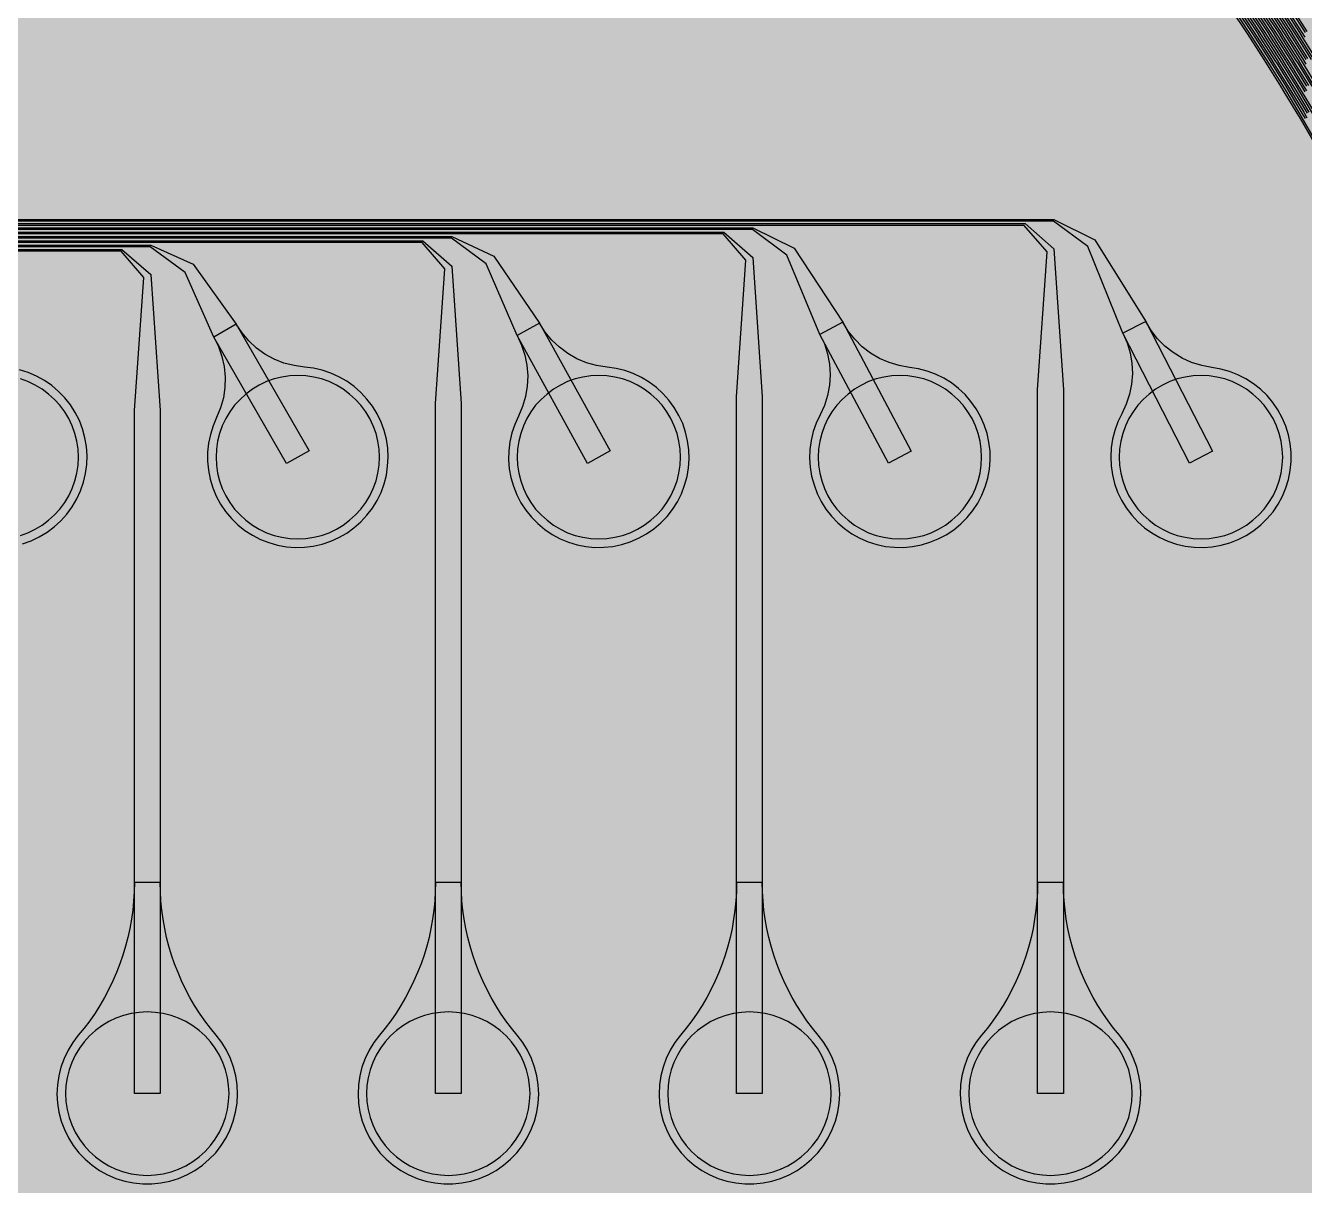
# Model space of a CAD drawing. Header units: metres. Extents: x -7220 to 10980, y -29667 to 1833.
# Drawn here: x -1174 to 313, y -17889 to -16541 of the extents above; entities that cross this region are included whole.
import ezdxf

# ---------------------------------------------------------------- set-up
doc = ezdxf.new("R2010")
doc.units = ezdxf.units.M
for name, color, linetype in [('Metal1', 4, 'CONTINUOUS'), ('Polyimide', 7, 'CONTINUOUS'), ('Polyimide_Negative', 5, 'CONTINUOUS')]:
    doc.layers.add(name, color=color, linetype=linetype)

msp = doc.modelspace()

# ---------------------------------------------------------------- hatches: boundary and pattern name
at = {"layer": 'Polyimide'}
msp.add_hatch(color=7, dxfattribs=at).paths.add_polyline_path([(4099.4, -13861.6), (4142.6, -14152.8), (4214.2, -14438.4), (4313.4, -14715.5), (4439.2, -14981.7), (4590.6, -15234.2), (4766, -15470.7), (4963.7, -15688.8), (5181.8, -15886.5), (5418.3, -16061.9), (5670.8, -16213.3), (5936.9, -16339.1), (6214.1, -16438.3), (6499.7, -16509.9), (6790.9, -16553.1), (7085, -16567.5), (9980.4, -16567.5), (10058.8, -16571.4), (10136.4, -16582.9), (10212.6, -16601.9), (10286.5, -16628.4), (10357.5, -16662), (10424.8, -16702.3), (10487.9, -16749.1), (10546.1, -16801.8), (10598.8, -16860), (10645.6, -16923), (10685.9, -16990.4), (10719.5, -17061.4), (10745.9, -17135.3), (10765, -17211.4), (10776.5, -17289.1), (10780.4, -17367.5), (10780.4, -21957.3), (10741.6, -22012.9), (10706, -22070.6), (10673.6, -22130.1), (10644.5, -22191.4), (10618.9, -22254.2), (10596.8, -22318.2), (10578.3, -22383.5), (10563.4, -22449.6), (10552.2, -22516.5), (10544.7, -22583.8), (10541, -22651.5), (10541, -22719.3), (10544.7, -22787), (10552.2, -22854.4), (10563.4, -22921.2), (10578.3, -22987.4), (10596.8, -23052.6), (10618.9, -23116.7), (10644.5, -23179.5), (10673.6, -23240.7), (10706, -23300.3), (10741.6, -23357.9), (10780.4, -23413.5), (10780.4, -28667.5), (10776.5, -28745.9), (10765, -28823.6), (10745.9, -28899.7), (10719.5, -28973.6), (10685.9, -29044.6), (10645.6, -29112), (10598.8, -29175), (10546.1, -29233.2), (10487.9, -29285.9), (10424.8, -29332.7), (10357.5, -29373), (10286.5, -29406.6), (10212.6, -29433.1), (10136.4, -29452.1), (10058.8, -29463.6), (9980.4, -29467.5), (-6219.6, -29467.5), (-6298, -29463.6), (-6375.7, -29452.1), (-6451.9, -29433.1), (-6525.8, -29406.6), (-6596.7, -29373), (-6664.1, -29332.7), (-6727.1, -29285.9), (-6785.3, -29233.2), (-6838, -29175), (-6884.8, -29112), (-6925.2, -29044.6), (-6958.7, -28973.6), (-6985.2, -28899.7), (-7004.3, -28823.6), (-7015.8, -28745.9), (-7019.6, -28667.5), (-7019.6, -23426.3), (-6979.4, -23370.1), (-6942.3, -23311.6), (-6908.7, -23251.2), (-6878.5, -23189), (-6851.8, -23125.1), (-6828.8, -23059.9), (-6809.5, -22993.4), (-6794, -22926), (-6782.4, -22857.8), (-6774.6, -22789.1), (-6770.7, -22720), (-6770.7, -22650.8), (-6774.6, -22581.8), (-6782.4, -22513), (-6794, -22444.8), (-6809.5, -22377.4), (-6828.8, -22311), (-6851.8, -22245.7), (-6878.5, -22181.9), (-6908.7, -22119.7), (-6942.3, -22059.2), (-6979.4, -22000.8), (-7019.6, -21944.5), (-7019.6, -17367.5), (-7015.8, -17289.1), (-7004.3, -17211.4), (-6985.2, -17135.3), (-6958.7, -17061.4), (-6925.2, -16990.4), (-6884.8, -16923), (-6838, -16860), (-6785.3, -16801.8), (-6727.1, -16749.1), (-6664.1, -16702.3), (-6596.7, -16662), (-6525.8, -16628.4), (-6451.9, -16601.9), (-6375.7, -16582.9), (-6298, -16571.4), (-6219.6, -16567.5), (-3314, -16567.5), (-3019.9, -16553.1), (-2728.7, -16509.9), (-2443.1, -16438.3), (-2165.9, -16339.1), (-1899.8, -16213.3), (-1647.3, -16061.9), (-1410.8, -15886.5), (-1192.7, -15688.8), (-995, -15470.7), (-819.6, -15234.2), (-668.2, -14981.7), (-542.4, -14715.5), (-443.2, -14438.4), (-371.6, -14152.8), (-328.4, -13861.6), (-314, -13567.5), (-314, -13373.5), (-317.5, -13328.1), (-327.7, -13283.8), (-344.6, -13241.5), (-367.6, -13202.3), (-396.4, -13167), (-430.1, -13136.5), (-468, -13111.4), (-509.3, -13092.3), (-509.3, -13092.3), (-578.2, -13061.3), (-642.2, -13021.2), (-700.3, -12973), (-751.3, -12917.3), (-794.4, -12855.3), (-828.7, -12788.1), (-853.7, -12716.8), (-868.9, -12642.8), (-874, -12567.5), (-868.9, -12492.2), (-853.7, -12418.2), (-828.7, -12346.9), (-794.4, -12279.7), (-751.3, -12217.7), (-700.3, -12162), (-642.2, -12113.8), (-578.2, -12073.7), (-509.3, -12042.7), (-509.3, -12042.7), (-468, -12023.6), (-430.1, -11998.5), (-396.4, -11968), (-367.6, -11932.7), (-344.6, -11893.5), (-327.7, -11851.2), (-317.5, -11806.9), (-314, -11761.5), (-314, -11074.3), (-317.5, -11028.9), (-327.7, -10984.6), (-344.6, -10942.4), (-367.6, -10903.1), (-396.4, -10867.8), (-430.1, -10837.3), (-468, -10812.2), (-509.3, -10793.2), (-509.3, -10793.2), (-578.2, -10762.1), (-642.2, -10722.1), (-700.3, -10673.8), (-751.3, -10618.1), (-794.4, -10556.1), (-828.7, -10488.9), (-853.7, -10417.6), (-868.9, -10343.7), (-874, -10268.3), (-868.9, -10193), (-853.7, -10119), (-828.7, -10047.8), (-794.4, -9980.5), (-751.3, -9918.5), (-700.3, -9862.9), (-642.2, -9814.6), (-578.2, -9774.6), (-509.3, -9743.5), (-509.3, -9743.5), (-468, -9724.5), (-430.1, -9699.4), (-396.4, -9668.8), (-367.6, -9633.5), (-344.6, -9594.3), (-327.7, -9552), (-317.5, -9507.7), (-314, -9462.4), (-314, -8775.1), (-317.5, -8729.8), (-327.7, -8685.5), (-344.6, -8643.2), (-367.6, -8604), (-396.4, -8568.7), (-430.1, -8538.1), (-468, -8513), (-509.3, -8494), (-509.3, -8494), (-578.2, -8462.9), (-642.2, -8422.9), (-700.3, -8374.6), (-751.3, -8319), (-794.4, -8257), (-828.7, -8189.7), (-853.7, -8118.5), (-868.9, -8044.5), (-874, -7969.2), (-868.9, -7893.8), (-853.7, -7819.9), (-828.7, -7748.6), (-794.4, -7681.4), (-751.3, -7619.4), (-700.3, -7563.7), (-642.2, -7515.4), (-578.2, -7475.4), (-509.3, -7444.3), (-509.3, -7444.3), (-468, -7425.3), (-430.1, -7400.2), (-396.4, -7369.7), (-367.6, -7334.4), (-344.6, -7295.1), (-327.7, -7252.9), (-317.5, -7208.6), (-314, -7163.2), (-314, -6476), (-317.5, -6430.6), (-327.7, -6386.3), (-344.6, -6344), (-367.6, -6304.8), (-396.4, -6269.5), (-430.1, -6239), (-468, -6213.9), (-509.3, -6194.8), (-509.3, -6194.8), (-578.2, -6163.8), (-642.2, -6123.7), (-700.3, -6075.5), (-751.3, -6019.8), (-794.4, -5957.8), (-828.7, -5890.6), (-853.7, -5819.3), (-868.9, -5745.3), (-874, -5670), (-868.9, -5594.7), (-853.7, -5520.7), (-828.7, -5449.4), (-794.4, -5382.2), (-751.3, -5320.2), (-700.3, -5264.5), (-642.2, -5216.3), (-578.2, -5176.2), (-509.3, -5145.2), (-509.3, -5145.2), (-468, -5126.1), (-430.1, -5101), (-396.4, -5070.5), (-367.6, -5035.2), (-344.6, -4996), (-327.7, -4953.7), (-317.5, -4909.4), (-314, -4864), (-314, 380), (-314, 1532.5), (-269, 1532.5), (-268.8, 1525.6), (-268.1, 1518.8), (-267, 1512), (-265.4, 1505.3), (-263.4, 1498.7), (-261, 1492.3), (-258.2, 1486.1), (-254.9, 1480), (-251.3, 1474.2), (-247.3, 1468.6), (-242.9, 1463.3), (-238.2, 1458.3), (-233.2, 1453.6), (-227.9, 1449.2), (-222.3, 1445.2), (-216.5, 1441.6), (-210.4, 1438.3), (-204.2, 1435.5), (-197.8, 1433.1), (-191.2, 1431.1), (-184.5, 1429.5), (-177.7, 1428.4), (-170.9, 1427.7), (-164, 1427.5), (-157.1, 1427.7), (-150.3, 1428.4), (-143.5, 1429.5), (-136.8, 1431.1), (-130.2, 1433.1), (-123.8, 1435.5), (-117.6, 1438.3), (-111.5, 1441.6), (-105.7, 1445.2), (-100.1, 1449.2), (-94.8, 1453.6), (-89.8, 1458.3), (-85.1, 1463.3), (-80.7, 1468.6), (-76.7, 1474.2), (-73.1, 1480), (-69.8, 1486.1), (-67, 1492.3), (-64.6, 1498.7), (-62.6, 1505.3), (-61, 1512), (-59.9, 1518.8), (-59.2, 1525.6), (-59, 1532.5), (1786, 1532.5), (3835, 1532.5), (3835.2, 1539), (3835.9, 1545.6), (3836.9, 1552), (3838.4, 1558.4), (3840.3, 1564.6), (3842.6, 1570.8), (3845.3, 1576.7), (3848.4, 1582.5), (3851.9, 1588.1), (3855.7, 1593.4), (3859.8, 1598.4), (3864.3, 1603.2), (3869.1, 1607.7), (3874.1, 1611.8), (3879.4, 1615.6), (3885, 1619.1), (3890.8, 1622.2), (3896.7, 1624.9), (3902.9, 1627.2), (3909.1, 1629.1), (3915.5, 1630.6), (3921.9, 1631.6), (3928.5, 1632.3), (3935, 1632.5), (3941.5, 1632.3), (3948.1, 1631.6), (3954.5, 1630.6), (3960.9, 1629.1), (3967.1, 1627.2), (3973.3, 1624.9), (3979.2, 1622.2), (3985, 1619.1), (3990.6, 1615.6), (3995.9, 1611.8), (4000.9, 1607.7), (4005.7, 1603.2), (4010.2, 1598.4), (4014.3, 1593.4), (4018.1, 1588.1), (4021.6, 1582.5), (4024.7, 1576.7), (4027.4, 1570.8), (4029.7, 1564.6), (4031.6, 1558.4), (4033.1, 1552), (4034.1, 1545.6), (4034.8, 1539), (4035, 1532.5), (4085, 1532.5), (4085, 380), (4085, 330), (4085, -4864), (4088.5, -4909.4), (4098.7, -4953.7), (4115.6, -4996), (4138.6, -5035.2), (4167.4, -5070.5), (4201.1, -5101), (4239, -5126.1), (4280.3, -5145.2), (4280.3, -5145.2), (4349.2, -5176.2), (4413.2, -5216.3), (4471.3, -5264.5), (4522.3, -5320.2), (4565.4, -5382.2), (4599.7, -5449.4), (4624.7, -5520.7), (4639.9, -5594.7), (4645, -5670), (4639.9, -5745.3), (4624.7, -5819.3), (4599.7, -5890.6), (4565.4, -5957.8), (4522.3, -6019.8), (4471.3, -6075.5), (4413.2, -6123.7), (4349.2, -6163.8), (4280.3, -6194.8), (4239, -6213.9), (4201.1, -6239), (4167.4, -6269.5), (4138.6, -6304.8), (4115.6, -6344), (4098.7, -6386.3), (4088.5, -6430.6), (4085, -6476), (4085, -13567.5), (4099.4, -13861.6)])

# ---------------------------------------------------------------- linework, layer by layer
at = {"layer": 'Metal1'}
for points in [[(322.8, -16673.7), (308.4, -16648.9), (304.6, -16642.5), (289.7, -16617.6), (285.8, -16611.3), (270.3, -16586.4), (266.3, -16580), (250.3, -16555.2), (246.2, -16548.8), (229.6, -16524)], [(231.3, -16522.8), (247.8, -16547.7), (252, -16554.1), (268, -16579), (272, -16585.4), (287.5, -16610.2), (291.4, -16616.6), (306.4, -16641.5), (310.1, -16647.8), (324.6, -16672.7)], [(314.4, -16648.9), (310.6, -16642.5), (295.7, -16617.6), (291.8, -16611.3), (276.4, -16586.4), (272.4, -16580), (256.5, -16555.2), (252.3, -16548.8), (235.9, -16524)], [(237.5, -16522.8), (254, -16547.7), (258.2, -16554.1), (274.1, -16579), (278.1, -16585.4), (293.6, -16610.2), (297.4, -16616.6), (312.3, -16641.5), (316.1, -16647.8)], [(316.6, -16642.5), (301.7, -16617.6), (297.9, -16611.3), (282.5, -16586.4), (278.5, -16580), (262.6, -16555.2), (258.5, -16548.8), (242.1, -16524)], [(243.7, -16522.8), (260.2, -16547.7), (264.3, -16554.1), (280.2, -16579), (284.2, -16585.4), (299.6, -16610.2), (303.5, -16616.6), (318.3, -16641.5)], [(322.6, -16642.5), (307.8, -16617.6), (303.9, -16611.3), (288.6, -16586.4), (284.6, -16580), (268.8, -16555.2), (264.7, -16548.8), (248.3, -16524)], [(250, -16522.8), (266.3, -16547.7), (270.5, -16554.1), (286.3, -16579), (290.3, -16585.4), (305.6, -16610.2), (309.5, -16616.6), (324.3, -16641.5)], [(313.8, -16617.6), (310, -16611.3), (294.7, -16586.4), (290.7, -16580), (274.9, -16555.2), (270.8, -16548.8), (254.5, -16524)], [(256.2, -16522.9), (272.5, -16547.7), (276.6, -16554.1), (292.4, -16579), (296.4, -16585.4), (311.7, -16610.2), (315.5, -16616.6)], [(316, -16611.3), (300.8, -16586.4), (296.8, -16580), (281.1, -16555.2), (277, -16548.8), (260.7, -16523.9)], [(262.4, -16522.9), (278.7, -16547.7), (282.8, -16554.1), (298.5, -16579), (302.5, -16585.4), (317.7, -16610.2)], [(322, -16611.3), (306.9, -16586.4), (302.9, -16580), (287.2, -16555.2), (283.2, -16548.8), (266.9, -16523.9)], [(268.6, -16522.9), (284.8, -16547.7), (288.9, -16554.1), (304.6, -16579), (308.6, -16585.4), (323.7, -16610.2)], [(328.1, -16611.3), (312.9, -16586.4), (309, -16580), (293.4, -16555.2), (289.3, -16548.8), (273.2, -16523.9)], [(274.8, -16522.9), (291, -16547.7), (295.1, -16554.1), (310.7, -16579), (314.7, -16585.4)], [(315.1, -16580), (299.5, -16555.2), (295.5, -16548.8), (279.4, -16523.9)], [(281.1, -16522.9), (297.2, -16547.7), (301.2, -16554.1), (316.8, -16579)], [(321.2, -16580), (305.7, -16555.2), (301.7, -16548.8), (285.6, -16523.9)], [(287.3, -16522.9), (303.3, -16547.7), (307.4, -16554.1), (322.9, -16579)], [(327.3, -16580), (311.8, -16555.2), (307.8, -16548.8), (291.8, -16523.9)], [(293.5, -16522.9), (309.5, -16547.7), (313.5, -16554.1)], [(314.4, -16548.8), (298.5, -16523.9)], [(300.2, -16522.9), (316.1, -16547.7)], [(-6048.1, -19377.9), (-6048.1, -16796.6), (-6017.5, -16766), (21.9, -16766), (69.5, -16789.8), (128.8, -16884.6), (206.2, -17035.7), (179.5, -17049.3), (102.1, -16898.3), (61.2, -16797.5), (21.4, -16768), (-6016.7, -16768), (-6046.1, -16797.4), (-6046.1, -19377.1)], [(-6043.1, -19372.9), (-6043.1, -16801.6), (-6012.5, -16771), (-11.7, -16771), (21.8, -16800.4), (32.9, -16964.2), (32.9, -17782.5), (2.9, -17782.5), (2.9, -16964.2), (14, -16803.6), (-12.5, -16773), (-6011.7, -16773), (-6041.1, -16802.4), (-6041.1, -19372.1)], [(-6038.1, -19367.9), (-6038.1, -16806.6), (-6007.5, -16776), (-328.1, -16776), (-279.9, -16799.4), (-223.6, -16885.6), (-143.9, -17035.5), (-170.4, -17049.5), (-250.1, -16899.7), (-288.6, -16807.6), (-328.6, -16778), (-6006.7, -16778), (-6036.1, -16807.4), (-6036.1, -19367.1)], [(-6033.1, -19362.9), (-6033.1, -16811.6), (-6002.5, -16781), (-361.7, -16781), (-328.2, -16810.4), (-317.1, -16972.2), (-317.1, -17782.5), (-347.1, -17782.5), (-347.1, -16972.2), (-336.1, -16813.6), (-362.5, -16783), (-6001.7, -16783), (-6031.1, -16812.4), (-6031.1, -19362.1)], [(-6028.1, -19357.9), (-6028.1, -16816.6), (-5997.5, -16786), (-678.1, -16786), (-629.3, -16808.9), (-576.1, -16886.7), (-494, -17035.2), (-520.3, -17049.8), (-602.3, -16901.2), (-638.3, -16817.6), (-678.6, -16788), (-5996.7, -16788), (-6026.1, -16817.4), (-6026.1, -19357.1)], [(-6023.1, -19352.9), (-6023.1, -16821.6), (-5992.5, -16791), (-711.7, -16791), (-678.2, -16820.4), (-667.1, -16980.2), (-667.1, -17782.5), (-697.1, -17782.5), (-697.1, -16980.2), (-686.1, -16823.6), (-712.5, -16793), (-5991.7, -16793), (-6021.1, -16822.4), (-6021.1, -19352.1)], [(-6018.1, -19347.9), (-6018.1, -16826.6), (-5987.5, -16796), (-1028.1, -16796), (-978.7, -16818.3), (-928.7, -16887.9), (-844.1, -17035), (-870.1, -17050), (-954.7, -16902.9), (-988, -16827.7), (-1028.6, -16798), (-5986.7, -16798), (-6016.1, -16827.4), (-6016.1, -19347.1)], [(-6013.1, -19342.9), (-6013.1, -16831.6), (-5982.5, -16801), (-1061.7, -16801), (-1028.1, -16830.3), (-1017.1, -16988.2), (-1017.1, -17782.5), (-1047.1, -17782.5), (-1047.1, -16988.2), (-1036.1, -16833.7), (-1062.5, -16803), (-5981.7, -16803), (-6011.1, -16832.4), (-6011.1, -19342.1)], [(-1177, -17143.1), (-1167.2, -17139.6), (-1157.7, -17135.1), (-1148.7, -17129.7), (-1140.3, -17123.5), (-1132.6, -17116.4), (-1125.6, -17108.6), (-1119.4, -17100.2), (-1114.1, -17091.1), (-1109.7, -17081.6), (-1106.3, -17071.7), (-1103.9, -17061.5), (-1102.5, -17051.1), (-1102.1, -17040.6), (-1102.8, -17030.2), (-1104.6, -17019.9), (-1107.4, -17009.7), (-1111.1, -17000), (-1115.8, -16990.6), (-1121.5, -16981.8), (-1128, -16973.5), (-1135.2, -16966), (-1143.2, -16959.2), (-1151.8, -16953.2), (-1161, -16948.2), (-1170.6, -16944), (-1180.6, -16940.9)]]:
    msp.add_lwpolyline(points, dxfattribs=at)
for points in [[(-954.7, -16902.9), (-949.3, -16913.8), (-945.3, -16925.3), (-942.6, -16937.2), (-941.5, -16949.3), (-941.8, -16961.5), (-943.6, -16973.5), (-946.9, -16985.3), (-951.5, -16996.5), (-955.6, -17006.2), (-958.8, -17016.2), (-960.9, -17026.4), (-962, -17036.8), (-962, -17047.3), (-961, -17057.8), (-959, -17068), (-955.9, -17078.1), (-951.9, -17087.7), (-946.9, -17097), (-941, -17105.6), (-934.3, -17113.7), (-926.8, -17121), (-918.7, -17127.6), (-909.9, -17133.3), (-900.6, -17138.1), (-890.8, -17141.9), (-880.7, -17144.8), (-870.4, -17146.7), (-860, -17147.5), (-849.5, -17147.2), (-839.1, -17145.9), (-828.9, -17143.6), (-818.9, -17140.3), (-809.4, -17136), (-800.3, -17130.8), (-791.8, -17124.7), (-783.9, -17117.8), (-776.8, -17110.1), (-770.4, -17101.7), (-765, -17092.8), (-760.4, -17083.4), (-756.8, -17073.5), (-754.2, -17063.4), (-752.7, -17053), (-752.1, -17042.5), (-752.6, -17032.1), (-754.2, -17021.7), (-756.8, -17011.6), (-760.4, -17001.7), (-764.9, -16992.3), (-770.4, -16983.3), (-776.7, -16975), (-783.8, -16967.3), (-791.7, -16960.4), (-800.2, -16954.3), (-809.3, -16949), (-818.9, -16944.7), (-828.8, -16941.4), (-839, -16939.1), (-849.4, -16937.8), (-861.5, -16936.1), (-873.3, -16933.1), (-884.6, -16928.6), (-895.3, -16922.7), (-905.2, -16915.6), (-914.1, -16907.4), (-922, -16898.1), (-928.7, -16887.9), (-954.7, -16902.9)], [(-602.3, -16901.2), (-597.1, -16912.2), (-593.3, -16923.8), (-590.8, -16935.7), (-589.9, -16947.9), (-590.4, -16960), (-592.4, -16972.1), (-595.9, -16983.7), (-600.7, -16994.9), (-605, -17004.5), (-608.3, -17014.4), (-610.6, -17024.7), (-611.9, -17035.1), (-612.1, -17045.5), (-611.3, -17056), (-609.4, -17066.3), (-606.5, -17076.4), (-602.6, -17086.1), (-597.8, -17095.4), (-592.1, -17104.2), (-585.5, -17112.3), (-578.2, -17119.8), (-570.1, -17126.5), (-561.4, -17132.4), (-552.2, -17137.3), (-542.5, -17141.4), (-532.5, -17144.4), (-522.2, -17146.4), (-511.8, -17147.4), (-501.3, -17147.3), (-490.9, -17146.2), (-480.6, -17144.1), (-470.6, -17140.9), (-461, -17136.8), (-451.8, -17131.7), (-443.2, -17125.8), (-435.2, -17119), (-427.9, -17111.5), (-421.5, -17103.2), (-415.8, -17094.4), (-411.1, -17085), (-407.4, -17075.2), (-404.6, -17065.1), (-402.8, -17054.8), (-402.1, -17044.3), (-402.5, -17033.9), (-403.9, -17023.5), (-406.3, -17013.3), (-409.7, -17003.4), (-414.1, -16993.9), (-419.4, -16984.8), (-425.6, -16976.4), (-432.6, -16968.6), (-440.3, -16961.5), (-448.7, -16955.2), (-457.7, -16949.9), (-467.2, -16945.4), (-477.1, -16941.9), (-487.2, -16939.4), (-497.6, -16937.9), (-509.7, -16936.1), (-521.4, -16932.8), (-532.6, -16928.1), (-543.2, -16922.1), (-553, -16914.8), (-561.8, -16906.4), (-569.6, -16897), (-576.1, -16886.7), (-602.3, -16901.2)], [(-250.1, -16899.7), (-245, -16910.8), (-241.3, -16922.4), (-239.1, -16934.4), (-238.3, -16946.6), (-239.1, -16958.7), (-241.3, -16970.7), (-244.9, -16982.3), (-249.9, -16993.4), (-254.4, -17002.9), (-257.8, -17012.8), (-260.3, -17023), (-261.7, -17033.4), (-262.1, -17043.8), (-261.5, -17054.3), (-259.8, -17064.6), (-257, -17074.8), (-253.3, -17084.6), (-248.7, -17093.9), (-243.1, -17102.8), (-236.6, -17111.1), (-229.4, -17118.7), (-221.5, -17125.5), (-212.9, -17131.5), (-203.7, -17136.6), (-194.1, -17140.8), (-184.1, -17144), (-173.9, -17146.2), (-163.5, -17147.3), (-153, -17147.4), (-142.5, -17146.5), (-132.2, -17144.5), (-122.2, -17141.5), (-112.5, -17137.5), (-103.3, -17132.6), (-94.5, -17126.8), (-86.4, -17120.1), (-79.1, -17112.7), (-72.4, -17104.6), (-66.7, -17095.8), (-61.8, -17086.6), (-57.9, -17076.8), (-55, -17066.8), (-53.1, -17056.5), (-52.2, -17046), (-52.4, -17035.6), (-53.6, -17025.1), (-55.8, -17014.9), (-59.1, -17004.9), (-63.3, -16995.4), (-68.5, -16986.2), (-74.5, -16977.7), (-81.4, -16969.8), (-89, -16962.6), (-97.3, -16956.2), (-106.2, -16950.7), (-115.6, -16946), (-125.5, -16942.4), (-135.6, -16939.7), (-145.9, -16938.1), (-158, -16936.1), (-169.6, -16932.6), (-180.8, -16927.7), (-191.3, -16921.5), (-200.9, -16914.1), (-209.6, -16905.5), (-217.2, -16896), (-223.6, -16885.6), (-250.1, -16899.7)], [(102.1, -16898.3), (107, -16909.5), (110.5, -16921.2), (112.5, -16933.2), (113.1, -16945.3), (112.2, -16957.5), (109.8, -16969.4), (106, -16981), (100.8, -16992), (96.2, -17001.4), (92.6, -17011.3), (90, -17021.4), (88.4, -17031.8), (87.9, -17042.3), (88.4, -17052.7), (89.9, -17063.1), (92.5, -17073.2), (96, -17083.1), (100.6, -17092.6), (106, -17101.5), (112.3, -17109.9), (119.4, -17117.6), (127.3, -17124.5), (135.8, -17130.6), (144.9, -17135.9), (154.4, -17140.2), (164.3, -17143.5), (174.6, -17145.9), (185, -17147.2), (195.4, -17147.5), (205.9, -17146.7), (216.2, -17144.9), (226.3, -17142), (236, -17138.2), (245.4, -17133.4), (254.2, -17127.7), (262.4, -17121.2), (269.9, -17113.9), (276.6, -17105.9), (282.5, -17097.2), (287.5, -17088), (291.6, -17078.3), (294.7, -17068.3), (296.7, -17058), (297.8, -17047.6), (297.7, -17037.1), (296.7, -17026.7), (294.6, -17016.4), (291.5, -17006.4), (287.4, -16996.8), (282.4, -16987.6), (276.5, -16978.9), (269.7, -16970.9), (262.2, -16963.6), (254, -16957.1), (245.2, -16951.4), (235.8, -16946.7), (226.1, -16942.9), (216, -16940.1), (205.6, -16938.3), (193.7, -16936.1), (182, -16932.4), (171, -16927.4), (160.6, -16921), (151, -16913.4), (142.5, -16904.8), (135, -16895.1), (128.8, -16884.6), (102.1, -16898.3)], [(-1047.1, -17536.9), (-1047.3, -17547.7), (-1048, -17558.4), (-1049, -17569.1), (-1050.5, -17579.7), (-1052.3, -17590.3), (-1054.6, -17600.8), (-1057.3, -17611.1), (-1060.4, -17621.4), (-1063.9, -17631.6), (-1067.8, -17641.6), (-1072.1, -17651.4), (-1076.7, -17661.1), (-1081.8, -17670.6), (-1087.2, -17679.9), (-1092.9, -17688.9), (-1099, -17697.7), (-1105.5, -17706.3), (-1112.3, -17714.6), (-1118.7, -17723.1), (-1124.2, -17732.1), (-1128.9, -17741.7), (-1132.5, -17751.6), (-1135.1, -17761.9), (-1136.6, -17772.4), (-1137.1, -17783), (-1136.5, -17793.6), (-1134.9, -17804.1), (-1132.2, -17814.3), (-1128.5, -17824.2), (-1123.8, -17833.7), (-1118.1, -17842.7), (-1111.6, -17851.1), (-1104.3, -17858.8), (-1096.2, -17865.7), (-1087.5, -17871.7), (-1078.2, -17876.8), (-1068.5, -17881), (-1058.4, -17884.2), (-1048, -17886.3), (-1037.4, -17887.4), (-1026.8, -17887.4), (-1016.3, -17886.3), (-1005.9, -17884.2), (-995.8, -17881), (-986, -17876.8), (-976.7, -17871.7), (-968, -17865.7), (-960, -17858.8), (-952.6, -17851.1), (-946.1, -17842.7), (-940.5, -17833.7), (-935.8, -17824.2), (-932.1, -17814.3), (-929.4, -17804.1), (-927.7, -17793.6), (-927.1, -17783), (-927.6, -17772.4), (-929.2, -17761.9), (-931.8, -17751.6), (-935.4, -17741.7), (-940, -17732.1), (-945.6, -17723.1), (-952, -17714.6), (-958.8, -17706.3), (-965.2, -17697.7), (-971.3, -17688.9), (-977.1, -17679.9), (-982.5, -17670.6), (-987.5, -17661.1), (-992.2, -17651.4), (-996.4, -17641.6), (-1000.3, -17631.6), (-1003.8, -17621.4), (-1006.9, -17611.1), (-1009.6, -17600.8), (-1011.9, -17590.3), (-1013.8, -17579.7), (-1015.2, -17569.1), (-1016.3, -17558.4), (-1016.9, -17547.7), (-1017.1, -17536.9), (-1047.1, -17536.9)], [(-697.1, -17536.9), (-697.3, -17547.7), (-698, -17558.4), (-699, -17569.1), (-700.5, -17579.7), (-702.3, -17590.3), (-704.6, -17600.8), (-707.3, -17611.1), (-710.4, -17621.4), (-713.9, -17631.6), (-717.8, -17641.6), (-722.1, -17651.4), (-726.7, -17661.1), (-731.8, -17670.6), (-737.2, -17679.9), (-742.9, -17688.9), (-749, -17697.7), (-755.5, -17706.3), (-762.3, -17714.6), (-768.7, -17723.1), (-774.2, -17732.1), (-778.9, -17741.7), (-782.5, -17751.6), (-785.1, -17761.9), (-786.6, -17772.4), (-787.1, -17783), (-786.5, -17793.6), (-784.9, -17804.1), (-782.2, -17814.3), (-778.5, -17824.2), (-773.8, -17833.7), (-768.1, -17842.7), (-761.6, -17851.1), (-754.3, -17858.8), (-746.2, -17865.7), (-737.5, -17871.7), (-728.2, -17876.8), (-718.5, -17881), (-708.4, -17884.2), (-698, -17886.3), (-687.4, -17887.4), (-676.8, -17887.4), (-666.3, -17886.3), (-655.9, -17884.2), (-645.8, -17881), (-636, -17876.8), (-626.7, -17871.7), (-618, -17865.7), (-610, -17858.8), (-602.6, -17851.1), (-596.1, -17842.7), (-590.5, -17833.7), (-585.8, -17824.2), (-582.1, -17814.3), (-579.4, -17804.1), (-577.7, -17793.6), (-577.1, -17783), (-577.6, -17772.4), (-579.2, -17761.9), (-581.8, -17751.6), (-585.4, -17741.7), (-590, -17732.1), (-595.6, -17723.1), (-602, -17714.6), (-608.8, -17706.3), (-615.2, -17697.7), (-621.3, -17688.9), (-627.1, -17679.9), (-632.5, -17670.6), (-637.5, -17661.1), (-642.2, -17651.4), (-646.4, -17641.6), (-650.3, -17631.6), (-653.8, -17621.4), (-656.9, -17611.1), (-659.6, -17600.8), (-661.9, -17590.3), (-663.8, -17579.7), (-665.2, -17569.1), (-666.3, -17558.4), (-666.9, -17547.7), (-667.1, -17536.9), (-697.1, -17536.9)], [(-347.1, -17536.9), (-347.3, -17547.7), (-348, -17558.4), (-349, -17569.1), (-350.5, -17579.7), (-352.3, -17590.3), (-354.6, -17600.8), (-357.3, -17611.1), (-360.4, -17621.4), (-363.9, -17631.6), (-367.8, -17641.6), (-372.1, -17651.4), (-376.7, -17661.1), (-381.8, -17670.6), (-387.2, -17679.9), (-392.9, -17688.9), (-399, -17697.7), (-405.5, -17706.3), (-412.3, -17714.6), (-418.7, -17723.1), (-424.2, -17732.1), (-428.9, -17741.7), (-432.5, -17751.6), (-435.1, -17761.9), (-436.6, -17772.4), (-437.1, -17783), (-436.5, -17793.6), (-434.9, -17804.1), (-432.2, -17814.3), (-428.5, -17824.2), (-423.8, -17833.7), (-418.1, -17842.7), (-411.6, -17851.1), (-404.3, -17858.8), (-396.2, -17865.7), (-387.5, -17871.7), (-378.2, -17876.8), (-368.5, -17881), (-358.4, -17884.2), (-348, -17886.3), (-337.4, -17887.4), (-326.8, -17887.4), (-316.3, -17886.3), (-305.9, -17884.2), (-295.8, -17881), (-286, -17876.8), (-276.7, -17871.7), (-268, -17865.7), (-260, -17858.8), (-252.6, -17851.1), (-246.1, -17842.7), (-240.5, -17833.7), (-235.8, -17824.2), (-232.1, -17814.3), (-229.4, -17804.1), (-227.7, -17793.6), (-227.1, -17783), (-227.6, -17772.4), (-229.2, -17761.9), (-231.8, -17751.6), (-235.4, -17741.7), (-240, -17732.1), (-245.6, -17723.1), (-252, -17714.6), (-258.8, -17706.3), (-265.2, -17697.7), (-271.3, -17688.9), (-277.1, -17679.9), (-282.5, -17670.6), (-287.5, -17661.1), (-292.2, -17651.4), (-296.4, -17641.6), (-300.3, -17631.6), (-303.8, -17621.4), (-306.9, -17611.1), (-309.6, -17600.8), (-311.9, -17590.3), (-313.8, -17579.7), (-315.2, -17569.1), (-316.3, -17558.4), (-316.9, -17547.7), (-317.1, -17536.9), (-347.1, -17536.9)], [(2.9, -17536.9), (2.7, -17547.7), (2, -17558.4), (1, -17569.1), (-0.5, -17579.7), (-2.3, -17590.3), (-4.6, -17600.8), (-7.3, -17611.1), (-10.4, -17621.4), (-13.9, -17631.6), (-17.8, -17641.6), (-22.1, -17651.4), (-26.7, -17661.1), (-31.8, -17670.6), (-37.2, -17679.9), (-42.9, -17688.9), (-49, -17697.7), (-55.5, -17706.3), (-62.3, -17714.6), (-68.7, -17723.1), (-74.2, -17732.1), (-78.9, -17741.7), (-82.5, -17751.6), (-85.1, -17761.9), (-86.6, -17772.4), (-87.1, -17783), (-86.5, -17793.6), (-84.9, -17804.1), (-82.2, -17814.3), (-78.5, -17824.2), (-73.8, -17833.7), (-68.1, -17842.7), (-61.6, -17851.1), (-54.3, -17858.8), (-46.2, -17865.7), (-37.5, -17871.7), (-28.2, -17876.8), (-18.5, -17881), (-8.4, -17884.2), (2, -17886.3), (12.6, -17887.4), (23.2, -17887.4), (33.7, -17886.3), (44.1, -17884.2), (54.2, -17881), (64, -17876.8), (73.3, -17871.7), (82, -17865.7), (90, -17858.8), (97.4, -17851.1), (103.9, -17842.7), (109.5, -17833.7), (114.2, -17824.2), (117.9, -17814.3), (120.6, -17804.1), (122.3, -17793.6), (122.9, -17783), (122.4, -17772.4), (120.8, -17761.9), (118.2, -17751.6), (114.6, -17741.7), (110, -17732.1), (104.4, -17723.1), (98, -17714.6), (91.2, -17706.3), (84.8, -17697.7), (78.7, -17688.9), (72.9, -17679.9), (67.5, -17670.6), (62.5, -17661.1), (57.8, -17651.4), (53.6, -17641.6), (49.7, -17631.6), (46.2, -17621.4), (43.1, -17611.1), (40.4, -17600.8), (38.1, -17590.3), (36.2, -17579.7), (34.8, -17569.1), (33.7, -17558.4), (33.1, -17547.7), (32.9, -17536.9), (2.9, -17536.9)]]:
    msp.add_lwpolyline(points, close=True, dxfattribs=at)
at = {"layer": 'Polyimide_Negative'}
for points in [[(-762.1, -17042.5), (-762.6, -17033.2), (-764, -17024), (-766.2, -17014.9), (-769.4, -17006.1), (-773.3, -16997.7), (-778.1, -16989.7), (-783.7, -16982.2), (-789.9, -16975.3), (-796.9, -16969.1), (-804.3, -16963.5), (-812.3, -16958.7), (-820.8, -16954.7), (-829.5, -16951.6), (-838.6, -16949.3), (-847.8, -16948), (-857.1, -16947.5), (-866.4, -16948), (-875.7, -16949.3), (-884.7, -16951.6), (-893.5, -16954.7), (-901.9, -16958.7), (-909.9, -16963.5), (-917.4, -16969.1), (-924.3, -16975.3), (-930.6, -16982.2), (-936.1, -16989.7), (-940.9, -16997.7), (-944.9, -17006.1), (-948, -17014.9), (-950.3, -17024), (-951.7, -17033.2), (-952.1, -17042.5), (-951.7, -17051.8), (-950.3, -17061), (-948, -17070.1), (-944.9, -17078.9), (-940.9, -17087.3), (-936.1, -17095.3), (-930.6, -17102.8), (-924.3, -17109.7), (-917.4, -17115.9), (-909.9, -17121.5), (-901.9, -17126.3), (-893.5, -17130.3), (-884.7, -17133.4), (-875.7, -17135.7), (-866.4, -17137), (-857.1, -17137.5), (-847.8, -17137), (-838.6, -17135.7), (-829.5, -17133.4), (-820.8, -17130.3), (-812.3, -17126.3), (-804.3, -17121.5), (-796.9, -17115.9), (-789.9, -17109.7), (-783.7, -17102.8), (-778.1, -17095.3), (-773.3, -17087.3), (-769.4, -17078.9), (-766.2, -17070.1), (-764, -17061), (-762.6, -17051.8), (-762.1, -17042.5)], [(-412.1, -17042.5), (-412.6, -17033.2), (-414, -17024), (-416.2, -17014.9), (-419.4, -17006.1), (-423.3, -16997.7), (-428.1, -16989.7), (-433.7, -16982.2), (-439.9, -16975.3), (-446.9, -16969.1), (-454.3, -16963.5), (-462.3, -16958.7), (-470.8, -16954.7), (-479.5, -16951.6), (-488.6, -16949.3), (-497.8, -16948), (-507.1, -16947.5), (-516.4, -16948), (-525.7, -16949.3), (-534.7, -16951.6), (-543.5, -16954.7), (-551.9, -16958.7), (-559.9, -16963.5), (-567.4, -16969.1), (-574.3, -16975.3), (-580.6, -16982.2), (-586.1, -16989.7), (-590.9, -16997.7), (-594.9, -17006.1), (-598, -17014.9), (-600.3, -17024), (-601.7, -17033.2), (-602.1, -17042.5), (-601.7, -17051.8), (-600.3, -17061), (-598, -17070.1), (-594.9, -17078.9), (-590.9, -17087.3), (-586.1, -17095.3), (-580.6, -17102.8), (-574.3, -17109.7), (-567.4, -17115.9), (-559.9, -17121.5), (-551.9, -17126.3), (-543.5, -17130.3), (-534.7, -17133.4), (-525.7, -17135.7), (-516.4, -17137), (-507.1, -17137.5), (-497.8, -17137), (-488.6, -17135.7), (-479.5, -17133.4), (-470.8, -17130.3), (-462.3, -17126.3), (-454.3, -17121.5), (-446.9, -17115.9), (-439.9, -17109.7), (-433.7, -17102.8), (-428.1, -17095.3), (-423.3, -17087.3), (-419.4, -17078.9), (-416.2, -17070.1), (-414, -17061), (-412.6, -17051.8), (-412.1, -17042.5)], [(-62.1, -17042.5), (-62.6, -17033.2), (-64, -17024), (-66.2, -17014.9), (-69.4, -17006.1), (-73.3, -16997.7), (-78.1, -16989.7), (-83.7, -16982.2), (-89.9, -16975.3), (-96.9, -16969.1), (-104.3, -16963.5), (-112.3, -16958.7), (-120.8, -16954.7), (-129.5, -16951.6), (-138.6, -16949.3), (-147.8, -16948), (-157.1, -16947.5), (-166.4, -16948), (-175.7, -16949.3), (-184.7, -16951.6), (-193.5, -16954.7), (-201.9, -16958.7), (-209.9, -16963.5), (-217.4, -16969.1), (-224.3, -16975.3), (-230.6, -16982.2), (-236.1, -16989.7), (-240.9, -16997.7), (-244.9, -17006.1), (-248, -17014.9), (-250.3, -17024), (-251.7, -17033.2), (-252.1, -17042.5), (-251.7, -17051.8), (-250.3, -17061), (-248, -17070.1), (-244.9, -17078.9), (-240.9, -17087.3), (-236.1, -17095.3), (-230.6, -17102.8), (-224.3, -17109.7), (-217.4, -17115.9), (-209.9, -17121.5), (-201.9, -17126.3), (-193.5, -17130.3), (-184.7, -17133.4), (-175.7, -17135.7), (-166.4, -17137), (-157.1, -17137.5), (-147.8, -17137), (-138.6, -17135.7), (-129.5, -17133.4), (-120.8, -17130.3), (-112.3, -17126.3), (-104.3, -17121.5), (-96.9, -17115.9), (-89.9, -17109.7), (-83.7, -17102.8), (-78.1, -17095.3), (-73.3, -17087.3), (-69.4, -17078.9), (-66.2, -17070.1), (-64, -17061), (-62.6, -17051.8), (-62.1, -17042.5)], [(287.9, -17042.5), (287.4, -17033.2), (286, -17024), (283.8, -17014.9), (280.6, -17006.1), (276.7, -16997.7), (271.9, -16989.7), (266.3, -16982.2), (260.1, -16975.3), (253.1, -16969.1), (245.7, -16963.5), (237.7, -16958.7), (229.2, -16954.7), (220.5, -16951.6), (211.4, -16949.3), (202.2, -16948), (192.9, -16947.5), (183.6, -16948), (174.3, -16949.3), (165.3, -16951.6), (156.5, -16954.7), (148.1, -16958.7), (140.1, -16963.5), (132.6, -16969.1), (125.7, -16975.3), (119.4, -16982.2), (113.9, -16989.7), (109.1, -16997.7), (105.1, -17006.1), (102, -17014.9), (99.7, -17024), (98.3, -17033.2), (97.9, -17042.5), (98.3, -17051.8), (99.7, -17061), (102, -17070.1), (105.1, -17078.9), (109.1, -17087.3), (113.9, -17095.3), (119.4, -17102.8), (125.7, -17109.7), (132.6, -17115.9), (140.1, -17121.5), (148.1, -17126.3), (156.5, -17130.3), (165.3, -17133.4), (174.3, -17135.7), (183.6, -17137), (192.9, -17137.5), (202.2, -17137), (211.4, -17135.7), (220.5, -17133.4), (229.2, -17130.3), (237.7, -17126.3), (245.7, -17121.5), (253.1, -17115.9), (260.1, -17109.7), (266.3, -17102.8), (271.9, -17095.3), (276.7, -17087.3), (280.6, -17078.9), (283.8, -17070.1), (286, -17061), (287.4, -17051.8), (287.9, -17042.5)], [(-937.1, -17782.5), (-937.6, -17773.2), (-939, -17764), (-941.2, -17754.9), (-944.4, -17746.1), (-948.3, -17737.7), (-953.1, -17729.7), (-958.7, -17722.2), (-964.9, -17715.3), (-971.9, -17709.1), (-979.3, -17703.5), (-987.3, -17698.7), (-995.8, -17694.7), (-1004.5, -17691.6), (-1013.6, -17689.3), (-1022.8, -17688), (-1032.1, -17687.5), (-1041.4, -17688), (-1050.7, -17689.3), (-1059.7, -17691.6), (-1068.5, -17694.7), (-1076.9, -17698.7), (-1084.9, -17703.5), (-1092.4, -17709.1), (-1099.3, -17715.3), (-1105.6, -17722.2), (-1111.1, -17729.7), (-1115.9, -17737.7), (-1119.9, -17746.1), (-1123, -17754.9), (-1125.3, -17764), (-1126.7, -17773.2), (-1127.1, -17782.5), (-1126.7, -17791.8), (-1125.3, -17801), (-1123, -17810.1), (-1119.9, -17818.9), (-1115.9, -17827.3), (-1111.1, -17835.3), (-1105.6, -17842.8), (-1099.3, -17849.7), (-1092.4, -17855.9), (-1084.9, -17861.5), (-1076.9, -17866.3), (-1068.5, -17870.3), (-1059.7, -17873.4), (-1050.7, -17875.7), (-1041.4, -17877), (-1032.1, -17877.5), (-1022.8, -17877), (-1013.6, -17875.7), (-1004.5, -17873.4), (-995.8, -17870.3), (-987.3, -17866.3), (-979.3, -17861.5), (-971.9, -17855.9), (-964.9, -17849.7), (-958.7, -17842.8), (-953.1, -17835.3), (-948.3, -17827.3), (-944.4, -17818.9), (-941.2, -17810.1), (-939, -17801), (-937.6, -17791.8), (-937.1, -17782.5)], [(-587.1, -17782.5), (-587.6, -17773.2), (-589, -17764), (-591.2, -17754.9), (-594.4, -17746.1), (-598.3, -17737.7), (-603.1, -17729.7), (-608.7, -17722.2), (-614.9, -17715.3), (-621.9, -17709.1), (-629.3, -17703.5), (-637.3, -17698.7), (-645.8, -17694.7), (-654.5, -17691.6), (-663.6, -17689.3), (-672.8, -17688), (-682.1, -17687.5), (-691.4, -17688), (-700.7, -17689.3), (-709.7, -17691.6), (-718.5, -17694.7), (-726.9, -17698.7), (-734.9, -17703.5), (-742.4, -17709.1), (-749.3, -17715.3), (-755.6, -17722.2), (-761.1, -17729.7), (-765.9, -17737.7), (-769.9, -17746.1), (-773, -17754.9), (-775.3, -17764), (-776.7, -17773.2), (-777.1, -17782.5), (-776.7, -17791.8), (-775.3, -17801), (-773, -17810.1), (-769.9, -17818.9), (-765.9, -17827.3), (-761.1, -17835.3), (-755.6, -17842.8), (-749.3, -17849.7), (-742.4, -17855.9), (-734.9, -17861.5), (-726.9, -17866.3), (-718.5, -17870.3), (-709.7, -17873.4), (-700.7, -17875.7), (-691.4, -17877), (-682.1, -17877.5), (-672.8, -17877), (-663.6, -17875.7), (-654.5, -17873.4), (-645.8, -17870.3), (-637.3, -17866.3), (-629.3, -17861.5), (-621.9, -17855.9), (-614.9, -17849.7), (-608.7, -17842.8), (-603.1, -17835.3), (-598.3, -17827.3), (-594.4, -17818.9), (-591.2, -17810.1), (-589, -17801), (-587.6, -17791.8), (-587.1, -17782.5)], [(-237.1, -17782.5), (-237.6, -17773.2), (-239, -17764), (-241.2, -17754.9), (-244.4, -17746.1), (-248.3, -17737.7), (-253.1, -17729.7), (-258.7, -17722.2), (-264.9, -17715.3), (-271.9, -17709.1), (-279.3, -17703.5), (-287.3, -17698.7), (-295.8, -17694.7), (-304.5, -17691.6), (-313.6, -17689.3), (-322.8, -17688), (-332.1, -17687.5), (-341.4, -17688), (-350.7, -17689.3), (-359.7, -17691.6), (-368.5, -17694.7), (-376.9, -17698.7), (-384.9, -17703.5), (-392.4, -17709.1), (-399.3, -17715.3), (-405.6, -17722.2), (-411.1, -17729.7), (-415.9, -17737.7), (-419.9, -17746.1), (-423, -17754.9), (-425.3, -17764), (-426.7, -17773.2), (-427.1, -17782.5), (-426.7, -17791.8), (-425.3, -17801), (-423, -17810.1), (-419.9, -17818.9), (-415.9, -17827.3), (-411.1, -17835.3), (-405.6, -17842.8), (-399.3, -17849.7), (-392.4, -17855.9), (-384.9, -17861.5), (-376.9, -17866.3), (-368.5, -17870.3), (-359.7, -17873.4), (-350.7, -17875.7), (-341.4, -17877), (-332.1, -17877.5), (-322.8, -17877), (-313.6, -17875.7), (-304.5, -17873.4), (-295.8, -17870.3), (-287.3, -17866.3), (-279.3, -17861.5), (-271.9, -17855.9), (-264.9, -17849.7), (-258.7, -17842.8), (-253.1, -17835.3), (-248.3, -17827.3), (-244.4, -17818.9), (-241.2, -17810.1), (-239, -17801), (-237.6, -17791.8), (-237.1, -17782.5)], [(112.9, -17782.5), (112.4, -17773.2), (111, -17764), (108.8, -17754.9), (105.6, -17746.1), (101.7, -17737.7), (96.9, -17729.7), (91.3, -17722.2), (85.1, -17715.3), (78.1, -17709.1), (70.7, -17703.5), (62.7, -17698.7), (54.2, -17694.7), (45.5, -17691.6), (36.4, -17689.3), (27.2, -17688), (17.9, -17687.5), (8.6, -17688), (-0.7, -17689.3), (-9.7, -17691.6), (-18.5, -17694.7), (-26.9, -17698.7), (-34.9, -17703.5), (-42.4, -17709.1), (-49.3, -17715.3), (-55.6, -17722.2), (-61.1, -17729.7), (-65.9, -17737.7), (-69.9, -17746.1), (-73, -17754.9), (-75.3, -17764), (-76.7, -17773.2), (-77.1, -17782.5), (-76.7, -17791.8), (-75.3, -17801), (-73, -17810.1), (-69.9, -17818.9), (-65.9, -17827.3), (-61.1, -17835.3), (-55.6, -17842.8), (-49.3, -17849.7), (-42.4, -17855.9), (-34.9, -17861.5), (-26.9, -17866.3), (-18.5, -17870.3), (-9.7, -17873.4), (-0.7, -17875.7), (8.6, -17877), (17.9, -17877.5), (27.2, -17877), (36.4, -17875.7), (45.5, -17873.4), (54.2, -17870.3), (62.7, -17866.3), (70.7, -17861.5), (78.1, -17855.9), (85.1, -17849.7), (91.3, -17842.8), (96.9, -17835.3), (101.7, -17827.3), (105.6, -17818.9), (108.8, -17810.1), (111, -17801), (112.4, -17791.8), (112.9, -17782.5)]]:
    msp.add_lwpolyline(points, close=True, dxfattribs=at)
msp.add_lwpolyline([(-1179.5, -17133.4), (-1170.8, -17130.3), (-1162.3, -17126.3), (-1154.3, -17121.5), (-1146.9, -17115.9), (-1139.9, -17109.7), (-1133.7, -17102.8), (-1128.1, -17095.3), (-1123.3, -17087.3), (-1119.4, -17078.9), (-1116.2, -17070.1), (-1114, -17061), (-1112.6, -17051.8), (-1112.1, -17042.5), (-1112.1, -17042.5), (-1112.6, -17033.2), (-1114, -17024), (-1116.2, -17014.9), (-1119.4, -17006.1), (-1123.3, -16997.7), (-1128.1, -16989.7), (-1133.7, -16982.2), (-1139.9, -16975.3), (-1146.9, -16969.1), (-1154.3, -16963.5), (-1162.3, -16958.7), (-1170.8, -16954.7), (-1179.5, -16951.6)], dxfattribs=at)

doc.saveas('drawing.dxf')
